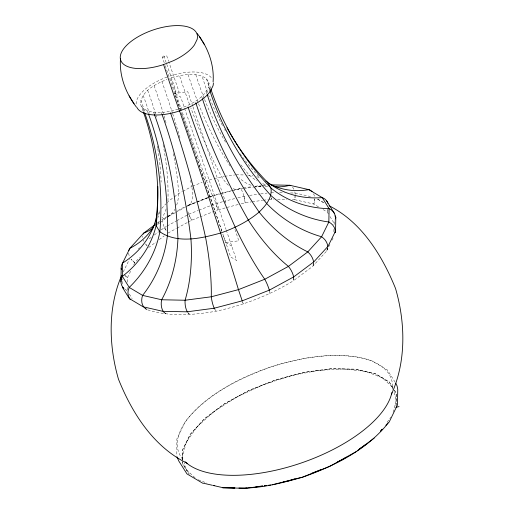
<?xml version="1.0" encoding="UTF-8"?>
<svg xmlns="http://www.w3.org/2000/svg" width="514" height="514" viewBox="0 0 514 514"><rect width="100%" height="100%" fill="white"/><g stroke="black" fill="none" stroke-linecap="round" stroke-linejoin="round"><path stroke-width="0.39" stroke-dasharray="2.57 1.93" d="M122.345 284.094L122.441 278.729M127.35 290.005L127.401 286.863M127.485 282.154L127.568 277.444L131.366 269.721M143.149 111.275A316.63 282.989 -15.1 0 0 140.682 104.631C140.611 90.946 156.07 83.994 166.915 79.387M182.688 460.46L182.637 463.41L189.3 474.204M182.701 459.722L182.875 449.621L190.373 434.394L204.617 418.756L224.637 403.779L249.078 390.486L276.256 379.775L304.333 372.38L331.395 368.808L355.592 369.296L375.278 373.819L389.111 382.063L393.133 388.578M209.59 89.725A316.63 271.174 14.9 0 1 208.671 86.725L208.742 82.33L206.499 78.693C195.905 71.446 181.988 74.832 170.526 77.967A316.63 8.397 71.9 0 0 206.467 180.677A95.675 2.538 71.9 0 0 213.021 195.41L217.962 209.828L200.415 216.741M333.869 231.718L333.907 229.366M333.991 224.65L335.231 219.086M395.941 405.777L396.153 393.467L393.512 389.188M396.204 405.662L396.416 393.377L394.456 390.203M295.094 195.166L294.76 199.689L313.816 204.064L318.487 206.846M293.712 277.663L293.359 280.805C269.574 295.287 243.398 305.297 216.214 311.201C193.502 315.088 169.826 316.99 147.537 309.807A11.899 9.368 -69.2 0 1 145.333 308.657M328.266 207.804L327.206 212.044L328.407 213.991M393.094 412.312L396.294 400.29L393.763 390.891M327.752 247.247L326.531 251.173L312.743 266.31L293.359 280.805A11.899 5.044 57.5 0 0 293.764 278.093M164.223 62.772L162.418 57.536L163.613 55.12L175.923 91.068L174.734 93.484L180.71 97.043L184.34 107.638M179.643 108.705C190.938 104.413 203.737 98.585 208.665 86.737M123.212 271.983L129.348 259.525M157.907 214.846L159.925 210.746M133.788 264.806L134.822 262.699L139.596 257.463M329.911 244.452L326.531 251.173A11.899 9.053 35.2 0 0 327.746 247.735M332.005 240.199L333.053 238.072M387.19 422.257L390.743 417.22M161.794 208.382L165.881 203.897M138.472 248.872L139.525 247.716M167.648 203.158A95.675 58.667 48.2 0 0 167.924 201.655L173.623 197.389M174.259 196.913L178.692 193.598L182.155 191.716M157.432 222.858L159.308 221.457M161.807 219.581L166.536 216.754M157.573 224.541L159.436 223.147M160.06 222.684L166.273 218.039M166.896 217.57L169.382 215.713M149.278 238.759L151.155 237.352M154.284 235.014L158.665 231.737M161.165 229.867L166.388 226.385M148.61 247.568L156.115 241.953M159.237 239.614L164.242 235.875M182.843 191.337L191.838 186.441A316.63 65.13 65.1 0 0 191.24 183.453M167.23 216.375L174.882 212.211M177.664 210.701L185.316 206.532M175.062 212.802L167.435 216.959A95.675 40.555 57.5 0 0 174.818 209.352M175.756 212.43L184.777 207.521M185.47 207.142L188.934 205.253L212.854 195.828L231.39 190.951M167.089 226.006L176.161 221.071M176.861 220.686L188.728 214.229L198.282 210.47M167.994 233.067L176.341 228.524M177.034 228.145L187.475 222.466M188.169 222.087L191.645 220.198L199.689 217.03M162.43 57.529L166.742 55.833L168.534 61.076M192.57 186.152L202.079 182.406M205.002 181.256L213.265 178.891M207.174 197.717L186.71 205.78A95.675 19.68 65.1 0 0 191.838 186.441M207.907 197.427L213.021 195.41L242.582 187.938M187.886 205.658L196.007 202.458M196.746 202.169L212.989 195.77M199.014 210.181L210.772 205.549M211.505 205.259L215.912 203.518L222.742 201.719M178.159 109.186C166.909 112.258 153.281 115.367 142.924 108.261L140.682 104.631M214.017 178.692L223.866 176.398M232.161 190.745L237.564 189.325L243.122 188.593M223.5 201.52L234.885 198.526M237.918 197.723L246.379 195.815M238.149 204.514L217.962 209.828L215.912 203.518M241.259 203.698L251.487 201.835M224.637 176.296L234.596 174.985M243.379 187.835L252.111 186.678M255.285 186.261L260.842 185.528M261.632 185.425L265.603 184.899M243.919 188.484L253.441 187.231M254.237 187.122L260.585 186.286M249.56 195.391L259.911 194.022M260.701 193.919L267.068 193.078M252.284 201.732L262.603 200.364M263.399 200.261L268.16 199.631M268.95 199.528L273.679 199.259M226.301 230.195L236.652 260.514L230.664 256.942L222.89 234.191L225.742 242.524L238.824 240.796L234.943 229.45M236.125 174.779L244.555 174.953M247.613 175.011L252.927 175.91M258.831 186.409L261.17 186.46M265.07 186.537L268.186 186.601M271.051 192.551L274.951 192.634M279.635 192.731L284.319 192.821M290.564 192.949L295.248 193.046L310.392 196.521M277.579 199.342L286.947 199.528M292.415 199.644L294.76 199.689A11.899 7.742 -83.5 0 0 295.184 196.56M256.711 176.784L259.737 177.478A316.63 249.277 -69.2 0 1 240.115 153.853M198.301 479.8L206.917 483.083M317.613 199.104L323.647 202.561M317.568 199.136L323.499 202.67M323.158 209.635L327.206 212.044A11.899 10.357 -46.7 0 0 328.215 209.14M225.73 242.524L231.737 246.084M144.864 308.214L147.537 309.807L144.068 307.423M145.038 308.522L146.394 309.325M124.478 288.733L127.337 290.789A11.899 10.64 -15.1 0 1 125.994 290.127M163.625 311.914L166.594 314.183A11.899 7.742 -83.5 0 1 163.902 312.287M124.144 274.675L127.568 277.444A11.899 10.19 14.9 0 1 124.998 275.71M392.124 386.946L382.429 377.816L365.627 371.416L343.628 368.904L317.935 370.453L290.301 375.946L262.603 385.025L236.729 397.052L214.441 411.226L197.267 426.569L186.37 442.04L182.496 456.586L183.157 459.047M195.044 477.821L185.901 469.211L184.198 462.902M187.661 312.403L190.019 314.658A11.899 5.59 86.6 0 1 187.899 312.775M147.139 245.846L145.166 243.546L145.475 244.041A11.899 7.299 48.2 0 0 146.419 245.294M214.544 308.85L216.214 311.201A11.899 3.058 78.8 0 1 215.237 310.07M164.294 227.529L166.318 230.555M330.007 216.587L334.016 223.082A11.899 10.64 -15.1 0 0 334.678 221.759M395.125 382.178L387.383 370.003L371.558 360.622C338.803 350.452 303.864 357.108 271.784 366.623C239.415 378.163 206.949 394.129 185.246 421.66L176.867 438.969L176.81 456.22M392.889 387.665L389.361 381.947L375.49 373.684L355.759 369.148L331.498 368.66L304.372 372.239L276.224 379.653L248.975 390.389L224.477 403.721L204.405 418.73L190.129 434.407L182.611 449.679L182.374 463.499L188.644 473.657M129.342 294.04L132.143 298.583M188.728 214.229L191.645 220.198A11.899 2.448 65.1 0 1 189.563 216.002L188.946 214.563A11.899 2.448 65.1 0 1 187.886 211.774M242.435 301.506L243.392 304.044L242.576 301.898M192.718 106.135L187.796 91.755L174.734 93.484L179.052 91.781L168.791 61.821M192.981 106.886L226.391 204.482M184.597 108.39L226.038 229.437M165.238 65.773L180.934 111.641L174.715 93.477M243.989 196.13L245.139 202.67A11.899 3.058 78.8 0 0 244.362 198.051L244.002 196.528A11.899 3.058 78.8 0 0 240.205 188.252A95.675 24.582 78.8 0 1 233.17 188.651M269.439 290.866L269.709 293.68A11.899 2.448 65.1 0 0 269.689 292.235M295.145 194.414L295.068 193.457A11.899 7.742 -83.5 0 0 294.406 190.585M271.27 197.704L271.334 199.214A11.899 5.59 86.6 0 0 271.386 197.659M182.836 459.355A112.463 50.359 -18.9 0 1 270.396 367.105A112.463 50.359 -18.9 0 1 392.413 389.355M313.553 193.823A11.899 9.368 -69.2 0 1 314.472 196.496M292.517 187.167A11.899 7.742 -83.5 0 1 293.886 189.306M260.746 186.267A95.675 44.949 86.6 0 1 254.976 186.177M251.108 185.246A95.675 44.949 86.6 0 1 239.016 177.703M265.777 185.034A95.675 44.949 86.6 0 1 263.907 185.644M228.37 185.258A95.675 24.582 78.8 0 1 221.573 176.7A316.63 81.353 78.8 0 1 190.822 107.844M166.15 230.542A11.899 5.044 57.5 0 1 165.335 229.186L164.602 227.811A11.899 5.044 57.5 0 1 163.054 218.649A95.675 40.555 57.5 0 0 166.748 217.313M176.694 205.054A95.675 40.555 57.5 0 0 178.692 193.598A316.63 134.225 57.5 0 0 173.359 153.558M143.971 241.394A11.899 7.299 48.2 0 1 143.432 240.044M142.841 237.436A11.899 7.299 48.2 0 1 142.796 236.215M129.187 255.683A11.899 9.053 35.2 0 1 128.648 253.01M202.208 98.052A316.63 194.163 48.2 0 1 201.739 96.568M206.975 93.818A316.63 240.88 35.2 0 1 206.281 91.582M210.624 88.344A316.63 282.989 -15.1 0 1 208.742 82.33M210.155 89.944A316.63 275.523 -46.7 0 1 206.499 78.693M225.357 130.8A316.63 249.277 -69.2 0 1 224.618 129.483M222.446 125.493A316.63 249.277 -69.2 0 1 208.735 95.418M207.637 92.494A316.63 249.277 -69.2 0 1 202.092 76.072M240.841 164.795A316.63 206.043 -83.5 0 0 249.149 175.043A95.675 62.258 -83.5 0 0 257.173 180.902M225.53 142.14A316.63 206.043 -83.5 0 1 204.411 99.029M204.129 98.315A316.63 206.043 -83.5 0 1 195.815 74.626M265.121 184.577A95.675 62.258 -83.5 0 1 262.423 183.543M230.208 166.15A316.63 148.771 86.6 0 1 198.288 103.153M198.006 102.44A316.63 148.771 86.6 0 1 188.105 74.472M189.499 104.31A316.63 81.353 78.8 0 1 179.476 75.609M161.859 81.379A316.63 65.13 65.1 0 1 172.479 113.061M172.71 113.78A316.63 65.13 65.1 0 1 180.273 138.979M190.61 180.42A316.63 65.13 65.1 0 1 191.086 182.695M154.071 85.62A316.63 134.225 57.5 0 1 163.632 114.506M164.062 115.958A316.63 134.225 57.5 0 1 166.33 123.919M147.685 90.393A316.63 194.163 48.2 0 1 155.864 114.937M156.083 115.676A316.63 194.163 48.2 0 1 156.507 117.153M163.111 144.665A316.63 194.163 48.2 0 1 167.924 201.655M166.157 208.909A95.675 58.667 48.2 0 1 162.058 217.878M159.334 221.772A95.675 58.667 48.2 0 1 157.58 223.808M143.149 95.379A316.63 240.88 35.2 0 1 149.298 113.247M157.303 146.047A316.63 240.88 35.2 0 1 157.689 148.276M157.817 149.021A316.63 240.88 35.2 0 1 161.113 182.123M159.918 211.447A95.675 72.782 35.2 0 1 157.997 217.486M140.759 100.236A316.63 271.174 14.9 0 1 145.006 112.116M142.924 108.261A316.63 275.523 -46.7 0 1 144.036 111.197M147.338 110.889A316.63 249.277 -69.2 0 1 148.16 113.086M153.609 112.335A316.63 206.043 -83.5 0 1 154.155 113.793M161.325 112.489A316.63 148.771 86.6 0 1 161.859 113.947M136.126 104.014A40.343 18.061 -18.9 0 1 168.579 76.502M169.999 76.021A40.343 18.061 -18.9 0 1 212.109 78.745M314.703 198.905L313.816 204.064A11.899 9.368 -69.2 0 0 314.716 199.477L314.703 198.905M313.604 262.782L312.743 266.31A11.899 7.299 48.2 0 0 313.617 263.239L313.604 262.782M134.822 262.699L131.019 259.082L131.353 259.544A11.899 9.053 35.2 0 0 134.822 262.699M195.699 154.765L181.191 112.386L195.693 154.765M221.862 231.171L195.956 155.511L221.855 231.171"/><path stroke-width="0.77" d="M120.494 58.667C119.145 76.2 125.859 93.317 136.403 107.073M213.098 81.925C214.396 64.423 207.817 47.224 197.19 33.519M120.944 281.923L121.182 268.186M157.824 186.46A316.63 271.174 14.9 0 1 156.224 218.257L156.095 225.678A95.675 85.51 -15.1 0 1 122.403 276.371A11.899 10.64 -15.1 0 0 122.756 287.217L123.681 288.322M335.199 232.116L335.565 230.998L335.803 217.21L334.98 215.867M335.179 232.63L335.237 231.268A11.899 10.19 14.9 0 0 328.851 222.009A95.675 81.938 14.9 0 1 270.839 195.461A316.63 271.174 14.9 0 1 209.828 90.47M335.436 218.424L335.803 217.21M121.625 275.568C107.644 307.918 108.807 345.806 118.471 379.204C132.188 413.288 153.545 446.987 187.668 463.538M391.514 394.154C406.368 361.31 405.411 322.554 395.529 288.438C382.082 255.452 361.888 222.331 329.069 205.728M335.565 230.998L328.073 246.232L313.829 261.864L293.802 276.84L269.368 290.14L242.19 300.851L214.107 308.239L187.051 311.818L162.854 311.323L143.168 306.807L129.335 298.563L122.293 287.159L123.334 287.904M389.092 422.219L397.47 404.91L397.752 389.329L397.059 385.937L395.806 383.315M380.784 430.861L382.313 429.184L380.688 431.047M385.873 425.271L387.909 423.041M388.661 422.469C367.073 449.859 334.768 465.748 302.566 477.223C281.865 482.987 260.611 488.692 238.952 488.049M365.595 444.533L362.73 446.679L374.173 438.121M154.303 225.196L143.676 233.144L129.888 248.281L122.628 263.027A11.899 10.19 14.9 0 0 121.336 269.561M355.99 451.722L329.718 466.391L302.534 477.101M357.211 450.804L362.113 447.141M346.308 457.119L342.061 459.824L337.332 462.022M359.447 448.767L362.068 447.096M320.922 469.655L311.221 473.484M163.574 64.578L173.353 60.723A40.343 18.061 -18.9 0 0 194.414 44.956L197.1 39.488A40.343 18.061 -18.9 0 0 160.85 27.73A40.343 18.061 -18.9 0 0 120.27 58.095A40.343 18.061 -18.9 0 0 163.574 64.578L169.286 81.649A82.086 2.159 71.9 0 0 174.741 97.564L179.45 110.953L189.229 107.098A40.343 18.067 -18.9 0 0 210.297 91.331L212.982 85.864A40.343 18.061 -18.9 0 0 213.349 82.953M294.946 478.817L288.489 480.931L283.336 481.952M301.782 477.3L272.137 484.798M395.915 407.255L399.05 406.625M264.44 485.711L266.014 485.402M248.166 487.966L251.256 487.561M252.804 487.356L258.985 486.54M260.54 486.334L262.86 486.026L255.85 486.726M264.408 485.82L266.727 485.518M268.269 485.312L270.589 485.004M271.084 184.892L289.819 185.271L308.875 189.647L322.265 197.627A11.899 10.357 -46.7 0 1 327.926 203.351M223.198 487.58L234.949 487.818M245.801 488.037L247.395 488.069M234.403 487.953L223.031 487.722L213.169 485.46L214.762 485.64M222.62 487.805L247.003 488.3M231.216 487.523L234.628 487.908M203.3 483.192L212.404 485.287M202.786 483.25L186.955 473.876L178.814 461.052L176.97 456.792M265.828 181.101L267.177 181.911A95.675 83.249 -46.7 0 0 322.265 197.627L329.082 208.665A11.899 10.64 -15.1 0 1 335.475 217.531M129.335 298.563L130.659 299.63M144.068 307.423L144.376 307.802M163.625 311.914L163.163 311.291A11.899 7.742 -83.5 0 1 161.659 299.765A95.675 62.258 -83.5 0 0 177.921 238.676A316.63 206.043 -83.5 0 0 154.425 114.526M214.107 308.239L214.544 308.85L214.229 308.22A11.899 3.058 78.8 0 1 211.28 296.784A95.675 24.582 78.8 0 0 205.497 237.018A316.63 81.353 78.8 0 0 170.468 112.81M199.541 36.796L201.694 40.272M202.24 41.159L204.456 44.724M129.142 95.861L134.051 103.789M326.647 200.878L334.408 213.451M242.203 300.857L238.457 289.626A95.675 2.538 71.9 0 0 220.602 233.041A316.63 8.397 71.9 0 0 179.405 110.459M293.712 277.663L293.629 276.943A11.899 5.044 57.5 0 0 288.425 266.387A95.675 40.555 57.5 0 1 248.371 220.127A316.63 134.225 57.5 0 1 195.834 102.819M269.368 290.14L269.439 290.866M391.906 392.542A112.463 50.359 -18.9 0 1 299.604 463.544A112.463 50.359 -18.9 0 1 185.124 461.765M312.037 191.651A11.899 9.368 -69.2 0 0 308.875 189.647A95.675 75.32 -69.2 0 1 268.128 183.1M290.783 185.708A11.899 7.742 -83.5 0 0 289.819 185.271A95.675 62.258 -83.5 0 1 275.549 186.723M143.22 234.05A11.899 7.299 48.2 0 1 143.676 233.144A95.675 58.667 48.2 0 0 153.667 227.445M128.885 250.485A11.899 9.053 35.2 0 1 129.888 248.281A95.675 72.782 35.2 0 0 153.789 226.25M155.144 223.834A95.675 72.782 35.2 0 1 154.142 225.652M156.224 218.257A95.675 81.938 14.9 0 1 122.628 263.027L122.403 276.371L129.213 287.41L142.603 295.389L161.659 299.765L185.085 300.24L211.267 296.784L238.457 289.626L264.768 279.256L288.425 266.387L307.802 251.892L321.597 236.755L328.851 222.009L329.082 208.665A95.675 85.51 -15.1 0 1 270.968 188.047L267.177 181.911A316.63 275.523 -46.7 0 1 226.937 127.71M129.772 298.576A11.899 10.357 -46.7 0 1 129.213 287.41A95.675 83.249 -46.7 0 0 159.886 231.814A316.63 275.523 -46.7 0 0 144.582 112.675M143.554 306.787A11.899 9.368 -69.2 0 1 142.603 295.389A95.675 75.32 -69.2 0 0 167.326 236.247A316.63 249.277 -69.2 0 0 148.437 113.819M187.269 311.786A11.899 5.59 86.6 0 1 185.085 300.24A95.675 44.949 86.6 0 0 190.938 238.939A316.63 148.771 86.6 0 0 162.122 114.68M269.285 290.185A11.899 2.448 65.1 0 0 264.768 279.256A95.675 19.68 65.1 0 1 235.226 227.278A316.63 65.13 65.1 0 1 188.053 107.047M313.579 262.018A11.899 7.299 48.2 0 0 307.802 251.892A95.675 58.667 48.2 0 1 259.14 212.07A316.63 194.163 48.2 0 1 202.439 98.791M327.765 246.444A11.899 9.053 35.2 0 0 321.597 236.755A95.675 72.782 35.2 0 1 266.805 203.66A316.63 240.88 35.2 0 1 207.206 94.563M210.868 89.089A316.63 282.989 -15.1 0 0 270.968 188.047C272.51 197.794 265.609 205.722 259.14 212.07C247.851 221.611 234.493 228.203 220.602 233.041C201.25 238.335 177.767 244.047 159.886 231.814L156.095 225.678A316.63 282.989 -15.1 0 0 143.406 112.02M179.45 110.953A40.343 18.061 -18.9 0 1 136.968 107.516"/></g></svg>
